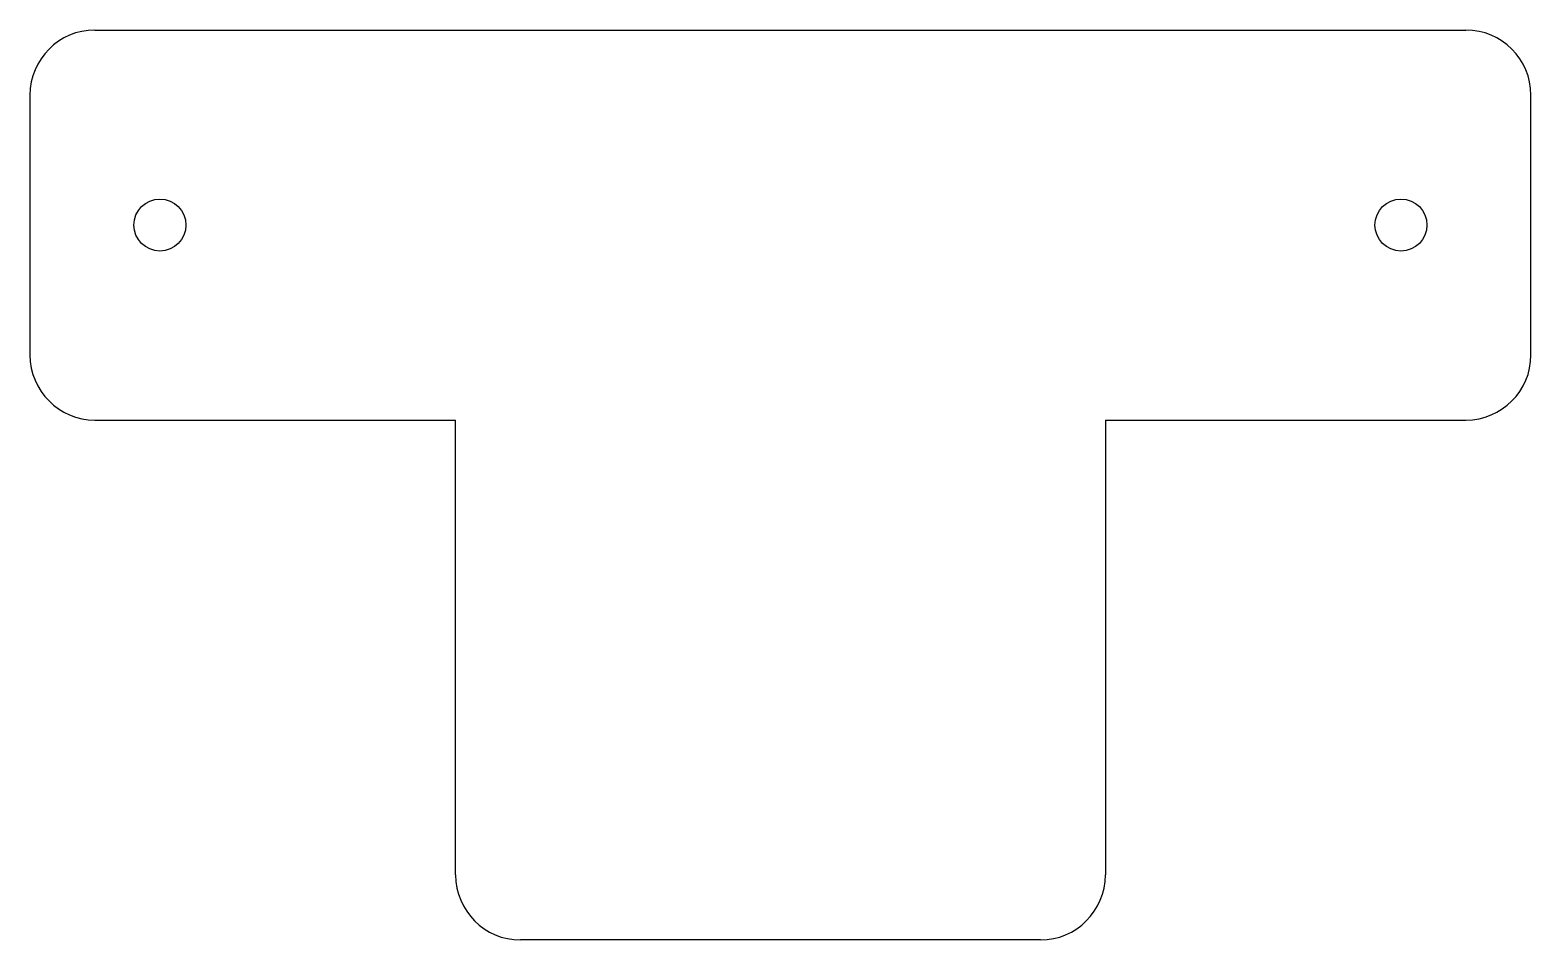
# Model space of a CAD drawing. Header units: inches. Extents: x 51 to 166, y 36 to 106.
import ezdxf

# ---------------------------------------------------------------- set-up
doc = ezdxf.new("R2010")
doc.units = ezdxf.units.IN
doc.header["$MEASUREMENT"] = 0

msp = doc.modelspace()

# ---------------------------------------------------------------- linework, layer by layer
for p, q in [((55.67, 105.94), (161.17, 105.94)), ((50.67, 100.94), (50.67, 80.94)), ((166.17, 80.94), (166.17, 100.94)), ((55.67, 75.94), (83.42, 75.94)), ((83.42, 40.94), (83.42, 75.94)), ((133.42, 75.94), (133.42, 40.94)), ((133.42, 75.94), (161.17, 75.94)), ((128.42, 35.94), (88.42, 35.94))]:
    msp.add_line(p, q)
for centre in [(60.67, 90.94), (156.17, 90.94)]:
    msp.add_circle(centre, 2)
for centre, start, end in [((55.67, 100.94), 90, 180), ((161.17, 100.94), 0, 90), ((55.67, 80.94), 180, 270), ((161.17, 80.94), 270, 0), ((88.42, 40.94), 180, 270), ((128.42, 40.94), 270, 0)]:
    msp.add_arc(centre, 5, start, end)

doc.saveas('drawing.dxf')
